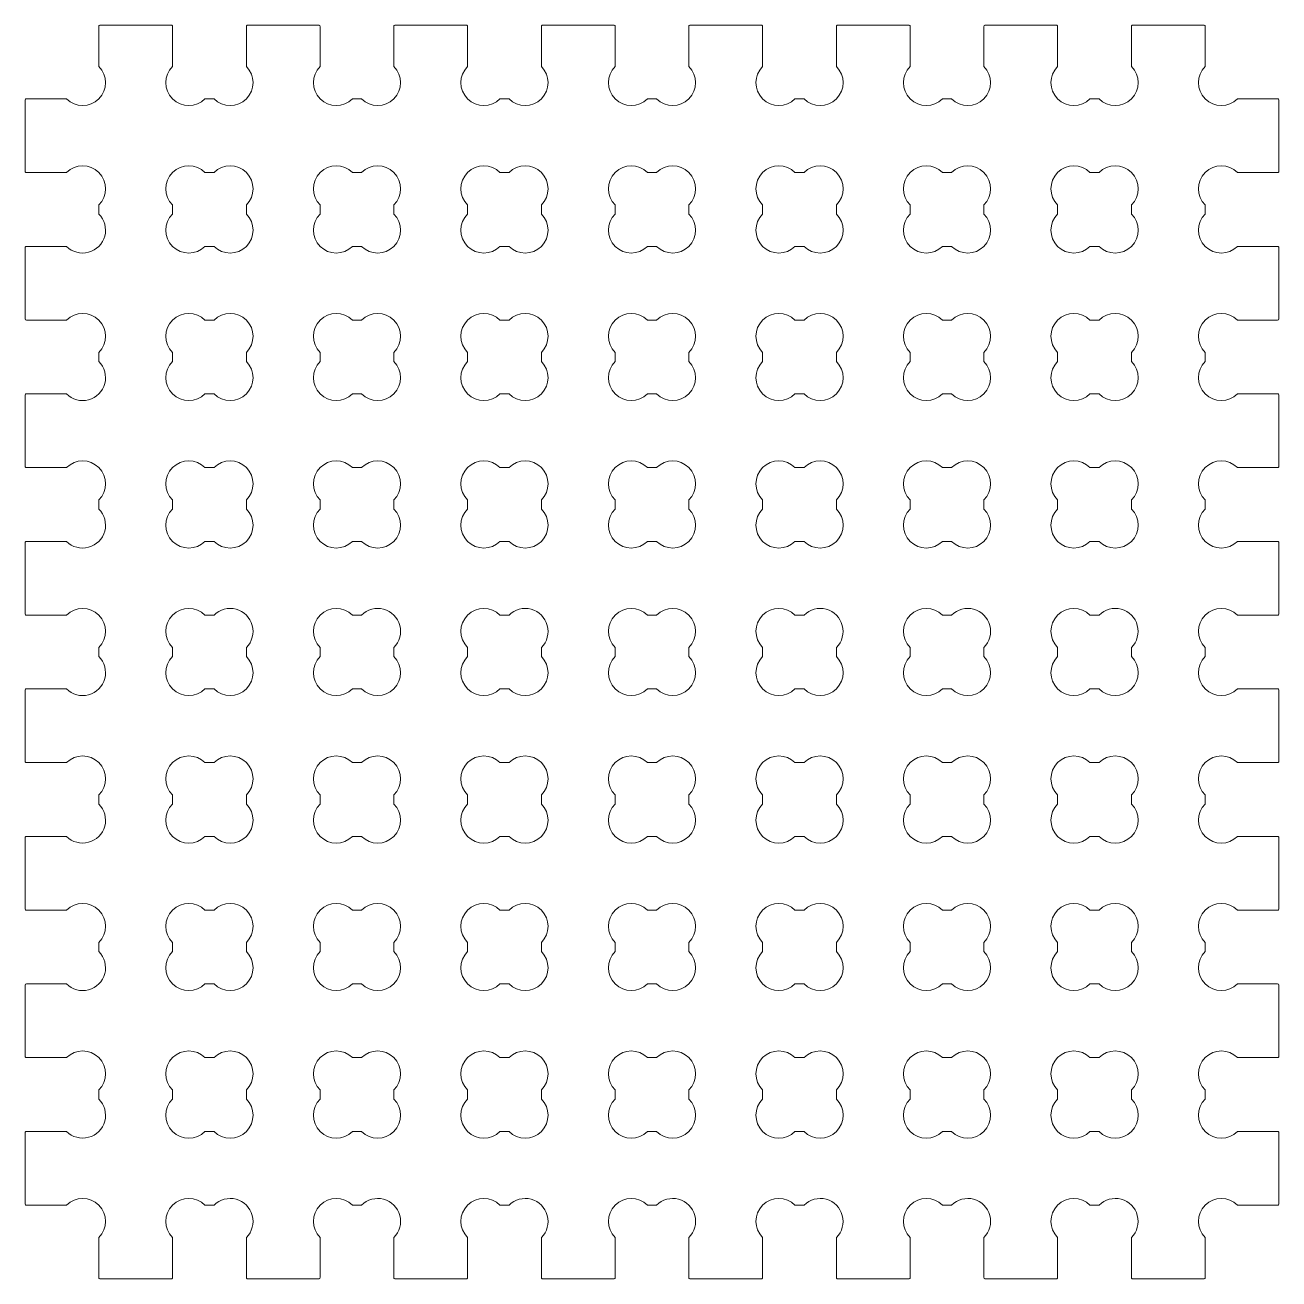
# Model space of a CAD drawing. Extents: x -42.5 to 42.5, y -42.5 to 42.5.
import ezdxf

# ---------------------------------------------------------------- set-up
doc = ezdxf.new("R2010")
doc.units = 0
doc.layers.get('0').update_dxf_attribs({"lineweight": 0})
doc.layers.add('holes', color=1, linetype='Continuous', lineweight=0)

msp = doc.modelspace()

# ---------------------------------------------------------------- linework, layer by layer
at = {"flags": 128}
msp.add_lwpolyline([(-32.6, 42.5, -0.414214), (-32.5, 42.4), (-32.5, 39.692, 1), (-30.308, 37.5), (-29.692, 37.5, 1), (-27.5, 39.692), (-27.5, 42.4, -0.414214), (-27.4, 42.5), (-22.6, 42.5, -0.414214), (-22.5, 42.4), (-22.5, 39.692, 1), (-20.308, 37.5), (-19.692, 37.5, 1), (-17.5, 39.692), (-17.5, 42.4, -0.414214), (-17.4, 42.5), (-12.6, 42.5, -0.414214), (-12.5, 42.4), (-12.5, 39.692, 1), (-10.308, 37.5), (-9.692, 37.5, 1), (-7.5, 39.692), (-7.5, 42.4, -0.414214), (-7.4, 42.5), (-2.6, 42.5, -0.414214), (-2.5, 42.4), (-2.5, 39.692, 1), (-0.308, 37.5), (0.308, 37.5, 1), (2.5, 39.692), (2.5, 42.4, -0.414214), (2.6, 42.5), (7.4, 42.5, -0.414214), (7.5, 42.4), (7.5, 39.692, 1), (9.692, 37.5), (10.308, 37.5, 1), (12.5, 39.692), (12.5, 42.4, -0.414214), (12.6, 42.5), (17.4, 42.5, -0.414214), (17.5, 42.4), (17.5, 39.692, 1), (19.692, 37.5), (20.308, 37.5, 1), (22.5, 39.692), (22.5, 42.4, -0.414214), (22.6, 42.5), (27.4, 42.5, -0.414214), (27.5, 42.4), (27.5, 39.692, 1), (29.692, 37.5), (30.308, 37.5, 1), (32.5, 39.692), (32.5, 42.4, -0.414214), (32.6, 42.5), (37.4, 42.5, -0.414214), (37.5, 42.4), (37.5, 39.692, 1), (39.692, 37.5), (42.4, 37.5, -0.414214), (42.5, 37.4), (42.5, 32.6, -0.414214), (42.4, 32.5), (39.692, 32.5, 1), (37.5, 30.308), (37.5, 29.692, 1), (39.692, 27.5), (42.4, 27.5, -0.414214), (42.5, 27.4), (42.5, 22.6, -0.414214), (42.4, 22.5), (39.692, 22.5, 1), (37.5, 20.308), (37.5, 19.692, 1), (39.692, 17.5), (42.4, 17.5, -0.414214), (42.5, 17.4), (42.5, 12.6, -0.414214), (42.4, 12.5), (39.692, 12.5, 1), (37.5, 10.308), (37.5, 9.692, 1), (39.692, 7.5), (42.4, 7.5, -0.414214), (42.5, 7.4), (42.5, 2.6, -0.414214), (42.4, 2.5), (39.692, 2.5, 1), (37.5, 0.308), (37.5, -0.308, 1), (39.692, -2.5), (42.4, -2.5, -0.414214), (42.5, -2.6), (42.5, -7.4, -0.414214), (42.4, -7.5), (39.692, -7.5, 1), (37.5, -9.692), (37.5, -10.308, 1), (39.692, -12.5), (42.4, -12.5, -0.414214), (42.5, -12.6), (42.5, -17.4, -0.414214), (42.4, -17.5), (39.692, -17.5, 1), (37.5, -19.692), (37.5, -20.308, 1), (39.692, -22.5), (42.4, -22.5, -0.414214), (42.5, -22.6), (42.5, -27.4, -0.414214), (42.4, -27.5), (39.692, -27.5, 1), (37.5, -29.692), (37.5, -30.308, 1), (39.692, -32.5), (42.4, -32.5, -0.414214), (42.5, -32.6), (42.5, -37.4, -0.414214), (42.4, -37.5), (39.692, -37.5, 1), (37.5, -39.692), (37.5, -42.4, -0.414214), (37.4, -42.5), (32.6, -42.5, -0.414214), (32.5, -42.4), (32.5, -39.692, 1), (30.308, -37.5), (29.692, -37.5, 1), (27.5, -39.692), (27.5, -42.4, -0.414214), (27.4, -42.5), (22.6, -42.5, -0.414214), (22.5, -42.4), (22.5, -39.692, 1), (20.308, -37.5), (19.692, -37.5, 1), (17.5, -39.692), (17.5, -42.4, -0.414214), (17.4, -42.5), (12.6, -42.5, -0.414214), (12.5, -42.4), (12.5, -39.692, 1), (10.308, -37.5), (9.692, -37.5, 1), (7.5, -39.692), (7.5, -42.4, -0.414214), (7.4, -42.5), (2.6, -42.5, -0.414214), (2.5, -42.4), (2.5, -39.692, 1), (0.308, -37.5), (-0.308, -37.5, 1), (-2.5, -39.692), (-2.5, -42.4, -0.414214), (-2.6, -42.5), (-7.4, -42.5, -0.414214), (-7.5, -42.4), (-7.5, -39.692, 1), (-9.692, -37.5), (-10.308, -37.5, 1), (-12.5, -39.692), (-12.5, -42.4, -0.414214), (-12.6, -42.5), (-17.4, -42.5, -0.414214), (-17.5, -42.4), (-17.5, -39.692, 1), (-19.692, -37.5), (-20.308, -37.5, 1), (-22.5, -39.692), (-22.5, -42.4, -0.414214), (-22.6, -42.5), (-27.4, -42.5, -0.414214), (-27.5, -42.4), (-27.5, -39.692, 1), (-29.692, -37.5), (-30.308, -37.5, 1), (-32.5, -39.692), (-32.5, -42.4, -0.414214), (-32.6, -42.5), (-37.4, -42.5, -0.414214), (-37.5, -42.4), (-37.5, -39.692, 1), (-39.692, -37.5), (-42.4, -37.5, -0.414214), (-42.5, -37.4), (-42.5, -32.6, -0.414214), (-42.4, -32.5), (-39.692, -32.5, 1), (-37.5, -30.308), (-37.5, -29.692, 1), (-39.692, -27.5), (-42.4, -27.5, -0.414214), (-42.5, -27.4), (-42.5, -22.6, -0.414214), (-42.4, -22.5), (-39.692, -22.5, 1), (-37.5, -20.308), (-37.5, -19.692, 1), (-39.692, -17.5), (-42.4, -17.5, -0.414214), (-42.5, -17.4), (-42.5, -12.6, -0.414214), (-42.4, -12.5), (-39.692, -12.5, 1), (-37.5, -10.308), (-37.5, -9.692, 1), (-39.692, -7.5), (-42.4, -7.5, -0.414214), (-42.5, -7.4), (-42.5, -2.6, -0.414214), (-42.4, -2.5), (-39.692, -2.5, 1), (-37.5, -0.308), (-37.5, 0.308, 1), (-39.692, 2.5), (-42.4, 2.5, -0.414214), (-42.5, 2.6), (-42.5, 7.4, -0.414214), (-42.4, 7.5), (-39.692, 7.5, 1), (-37.5, 9.692), (-37.5, 10.308, 1), (-39.692, 12.5), (-42.4, 12.5, -0.414214), (-42.5, 12.6), (-42.5, 17.4, -0.414214), (-42.4, 17.5), (-39.692, 17.5, 1), (-37.5, 19.692), (-37.5, 20.308, 1), (-39.692, 22.5), (-42.4, 22.5, -0.414214), (-42.5, 22.6), (-42.5, 27.4, -0.414214), (-42.4, 27.5), (-39.692, 27.5, 1), (-37.5, 29.692), (-37.5, 30.308, 1), (-39.692, 32.5), (-42.4, 32.5, -0.414214), (-42.5, 32.6), (-42.5, 37.4, -0.414214), (-42.4, 37.5), (-39.692, 37.5, 1), (-37.5, 39.692), (-37.5, 42.4, -0.414214), (-37.4, 42.5), (-32.6, 42.5)], format="xyb", dxfattribs=at)
at = {"layer": 'holes', "flags": 128}
for points in [[(-32.5, 29.692, 1), (-30.308, 27.5), (-29.692, 27.5, 1), (-27.5, 29.692), (-27.5, 30.308, 1), (-29.692, 32.5), (-30.308, 32.5, 1), (-32.5, 30.308), (-32.5, 29.692)], [(-22.5, 29.692, 1), (-20.308, 27.5), (-19.692, 27.5, 1), (-17.5, 29.692), (-17.5, 30.308, 1), (-19.692, 32.5), (-20.308, 32.5, 1), (-22.5, 30.308), (-22.5, 29.692)], [(-12.5, 29.692, 1), (-10.308, 27.5), (-9.692, 27.5, 1), (-7.5, 29.692), (-7.5, 30.308, 1), (-9.692, 32.5), (-10.308, 32.5, 1), (-12.5, 30.308), (-12.5, 29.692)], [(-2.5, 29.692, 1), (-0.308, 27.5), (0.308, 27.5, 1), (2.5, 29.692), (2.5, 30.308, 1), (0.308, 32.5), (-0.308, 32.5, 1), (-2.5, 30.308), (-2.5, 29.692)], [(7.5, 29.692, 1), (9.692, 27.5), (10.308, 27.5, 1), (12.5, 29.692), (12.5, 30.308, 1), (10.308, 32.5), (9.692, 32.5, 1), (7.5, 30.308), (7.5, 29.692)], [(17.5, 29.692, 1), (19.692, 27.5), (20.308, 27.5, 1), (22.5, 29.692), (22.5, 30.308, 1), (20.308, 32.5), (19.692, 32.5, 1), (17.5, 30.308), (17.5, 29.692)], [(27.5, 29.692, 1), (29.692, 27.5), (30.308, 27.5, 1), (32.5, 29.692), (32.5, 30.308, 1), (30.308, 32.5), (29.692, 32.5, 1), (27.5, 30.308), (27.5, 29.692)], [(-32.5, 19.692, 1), (-30.308, 17.5), (-29.692, 17.5, 1), (-27.5, 19.692), (-27.5, 20.308, 1), (-29.692, 22.5), (-30.308, 22.5, 1), (-32.5, 20.308), (-32.5, 19.692)], [(-22.5, 19.692, 1), (-20.308, 17.5), (-19.692, 17.5, 1), (-17.5, 19.692), (-17.5, 20.308, 1), (-19.692, 22.5), (-20.308, 22.5, 1), (-22.5, 20.308), (-22.5, 19.692)], [(-12.5, 19.692, 1), (-10.308, 17.5), (-9.692, 17.5, 1), (-7.5, 19.692), (-7.5, 20.308, 1), (-9.692, 22.5), (-10.308, 22.5, 1), (-12.5, 20.308), (-12.5, 19.692)], [(-2.5, 19.692, 1), (-0.308, 17.5), (0.308, 17.5, 1), (2.5, 19.692), (2.5, 20.308, 1), (0.308, 22.5), (-0.308, 22.5, 1), (-2.5, 20.308), (-2.5, 19.692)], [(7.5, 19.692, 1), (9.692, 17.5), (10.308, 17.5, 1), (12.5, 19.692), (12.5, 20.308, 1), (10.308, 22.5), (9.692, 22.5, 1), (7.5, 20.308), (7.5, 19.692)], [(17.5, 19.692, 1), (19.692, 17.5), (20.308, 17.5, 1), (22.5, 19.692), (22.5, 20.308, 1), (20.308, 22.5), (19.692, 22.5, 1), (17.5, 20.308), (17.5, 19.692)], [(27.5, 19.692, 1), (29.692, 17.5), (30.308, 17.5, 1), (32.5, 19.692), (32.5, 20.308, 1), (30.308, 22.5), (29.692, 22.5, 1), (27.5, 20.308), (27.5, 19.692)], [(-32.5, 9.692, 1), (-30.308, 7.5), (-29.692, 7.5, 1), (-27.5, 9.692), (-27.5, 10.308, 1), (-29.692, 12.5), (-30.308, 12.5, 1), (-32.5, 10.308), (-32.5, 9.692)], [(-22.5, 9.692, 1), (-20.308, 7.5), (-19.692, 7.5, 1), (-17.5, 9.692), (-17.5, 10.308, 1), (-19.692, 12.5), (-20.308, 12.5, 1), (-22.5, 10.308), (-22.5, 9.692)], [(-12.5, 9.692, 1), (-10.308, 7.5), (-9.692, 7.5, 1), (-7.5, 9.692), (-7.5, 10.308, 1), (-9.692, 12.5), (-10.308, 12.5, 1), (-12.5, 10.308), (-12.5, 9.692)], [(-2.5, 9.692, 1), (-0.308, 7.5), (0.308, 7.5, 1), (2.5, 9.692), (2.5, 10.308, 1), (0.308, 12.5), (-0.308, 12.5, 1), (-2.5, 10.308), (-2.5, 9.692)], [(7.5, 9.692, 1), (9.692, 7.5), (10.308, 7.5, 1), (12.5, 9.692), (12.5, 10.308, 1), (10.308, 12.5), (9.692, 12.5, 1), (7.5, 10.308), (7.5, 9.692)], [(17.5, 9.692, 1), (19.692, 7.5), (20.308, 7.5, 1), (22.5, 9.692), (22.5, 10.308, 1), (20.308, 12.5), (19.692, 12.5, 1), (17.5, 10.308), (17.5, 9.692)], [(27.5, 9.692, 1), (29.692, 7.5), (30.308, 7.5, 1), (32.5, 9.692), (32.5, 10.308, 1), (30.308, 12.5), (29.692, 12.5, 1), (27.5, 10.308), (27.5, 9.692)], [(-32.5, -0.308, 1), (-30.308, -2.5), (-29.692, -2.5, 1), (-27.5, -0.308), (-27.5, 0.308, 1), (-29.692, 2.5), (-30.308, 2.5, 1), (-32.5, 0.308), (-32.5, -0.308)], [(-22.5, -0.308, 1), (-20.308, -2.5), (-19.692, -2.5, 1), (-17.5, -0.308), (-17.5, 0.308, 1), (-19.692, 2.5), (-20.308, 2.5, 1), (-22.5, 0.308), (-22.5, -0.308)], [(-12.5, -0.308, 1), (-10.308, -2.5), (-9.692, -2.5, 1), (-7.5, -0.308), (-7.5, 0.308, 1), (-9.692, 2.5), (-10.308, 2.5, 1), (-12.5, 0.308), (-12.5, -0.308)], [(-2.5, -0.308, 1), (-0.308, -2.5), (0.308, -2.5, 1), (2.5, -0.308), (2.5, 0.308, 1), (0.308, 2.5), (-0.308, 2.5, 1), (-2.5, 0.308), (-2.5, -0.308)], [(7.5, -0.308, 1), (9.692, -2.5), (10.308, -2.5, 1), (12.5, -0.308), (12.5, 0.308, 1), (10.308, 2.5), (9.692, 2.5, 1), (7.5, 0.308), (7.5, -0.308)], [(17.5, -0.308, 1), (19.692, -2.5), (20.308, -2.5, 1), (22.5, -0.308), (22.5, 0.308, 1), (20.308, 2.5), (19.692, 2.5, 1), (17.5, 0.308), (17.5, -0.308)], [(27.5, -0.308, 1), (29.692, -2.5), (30.308, -2.5, 1), (32.5, -0.308), (32.5, 0.308, 1), (30.308, 2.5), (29.692, 2.5, 1), (27.5, 0.308), (27.5, -0.308)], [(-32.5, -10.308, 1), (-30.308, -12.5), (-29.692, -12.5, 1), (-27.5, -10.308), (-27.5, -9.692, 1), (-29.692, -7.5), (-30.308, -7.5, 1), (-32.5, -9.692), (-32.5, -10.308)], [(-22.5, -10.308, 1), (-20.308, -12.5), (-19.692, -12.5, 1), (-17.5, -10.308), (-17.5, -9.692, 1), (-19.692, -7.5), (-20.308, -7.5, 1), (-22.5, -9.692), (-22.5, -10.308)], [(-12.5, -10.308, 1), (-10.308, -12.5), (-9.692, -12.5, 1), (-7.5, -10.308), (-7.5, -9.692, 1), (-9.692, -7.5), (-10.308, -7.5, 1), (-12.5, -9.692), (-12.5, -10.308)], [(-2.5, -10.308, 1), (-0.308, -12.5), (0.308, -12.5, 1), (2.5, -10.308), (2.5, -9.692, 1), (0.308, -7.5), (-0.308, -7.5, 1), (-2.5, -9.692), (-2.5, -10.308)], [(7.5, -10.308, 1), (9.692, -12.5), (10.308, -12.5, 1), (12.5, -10.308), (12.5, -9.692, 1), (10.308, -7.5), (9.692, -7.5, 1), (7.5, -9.692), (7.5, -10.308)], [(17.5, -10.308, 1), (19.692, -12.5), (20.308, -12.5, 1), (22.5, -10.308), (22.5, -9.692, 1), (20.308, -7.5), (19.692, -7.5, 1), (17.5, -9.692), (17.5, -10.308)], [(27.5, -10.308, 1), (29.692, -12.5), (30.308, -12.5, 1), (32.5, -10.308), (32.5, -9.692, 1), (30.308, -7.5), (29.692, -7.5, 1), (27.5, -9.692), (27.5, -10.308)], [(-32.5, -20.308, 1), (-30.308, -22.5), (-29.692, -22.5, 1), (-27.5, -20.308), (-27.5, -19.692, 1), (-29.692, -17.5), (-30.308, -17.5, 1), (-32.5, -19.692), (-32.5, -20.308)], [(-22.5, -20.308, 1), (-20.308, -22.5), (-19.692, -22.5, 1), (-17.5, -20.308), (-17.5, -19.692, 1), (-19.692, -17.5), (-20.308, -17.5, 1), (-22.5, -19.692), (-22.5, -20.308)], [(-12.5, -20.308, 1), (-10.308, -22.5), (-9.692, -22.5, 1), (-7.5, -20.308), (-7.5, -19.692, 1), (-9.692, -17.5), (-10.308, -17.5, 1), (-12.5, -19.692), (-12.5, -20.308)], [(-2.5, -20.308, 1), (-0.308, -22.5), (0.308, -22.5, 1), (2.5, -20.308), (2.5, -19.692, 1), (0.308, -17.5), (-0.308, -17.5, 1), (-2.5, -19.692), (-2.5, -20.308)], [(7.5, -20.308, 1), (9.692, -22.5), (10.308, -22.5, 1), (12.5, -20.308), (12.5, -19.692, 1), (10.308, -17.5), (9.692, -17.5, 1), (7.5, -19.692), (7.5, -20.308)], [(17.5, -20.308, 1), (19.692, -22.5), (20.308, -22.5, 1), (22.5, -20.308), (22.5, -19.692, 1), (20.308, -17.5), (19.692, -17.5, 1), (17.5, -19.692), (17.5, -20.308)], [(27.5, -20.308, 1), (29.692, -22.5), (30.308, -22.5, 1), (32.5, -20.308), (32.5, -19.692, 1), (30.308, -17.5), (29.692, -17.5, 1), (27.5, -19.692), (27.5, -20.308)], [(-32.5, -30.308, 1), (-30.308, -32.5), (-29.692, -32.5, 1), (-27.5, -30.308), (-27.5, -29.692, 1), (-29.692, -27.5), (-30.308, -27.5, 1), (-32.5, -29.692), (-32.5, -30.308)], [(-22.5, -30.308, 1), (-20.308, -32.5), (-19.692, -32.5, 1), (-17.5, -30.308), (-17.5, -29.692, 1), (-19.692, -27.5), (-20.308, -27.5, 1), (-22.5, -29.692), (-22.5, -30.308)], [(-12.5, -30.308, 1), (-10.308, -32.5), (-9.692, -32.5, 1), (-7.5, -30.308), (-7.5, -29.692, 1), (-9.692, -27.5), (-10.308, -27.5, 1), (-12.5, -29.692), (-12.5, -30.308)], [(-2.5, -30.308, 1), (-0.308, -32.5), (0.308, -32.5, 1), (2.5, -30.308), (2.5, -29.692, 1), (0.308, -27.5), (-0.308, -27.5, 1), (-2.5, -29.692), (-2.5, -30.308)], [(7.5, -30.308, 1), (9.692, -32.5), (10.308, -32.5, 1), (12.5, -30.308), (12.5, -29.692, 1), (10.308, -27.5), (9.692, -27.5, 1), (7.5, -29.692), (7.5, -30.308)], [(17.5, -30.308, 1), (19.692, -32.5), (20.308, -32.5, 1), (22.5, -30.308), (22.5, -29.692, 1), (20.308, -27.5), (19.692, -27.5, 1), (17.5, -29.692), (17.5, -30.308)], [(27.5, -30.308, 1), (29.692, -32.5), (30.308, -32.5, 1), (32.5, -30.308), (32.5, -29.692, 1), (30.308, -27.5), (29.692, -27.5, 1), (27.5, -29.692), (27.5, -30.308)]]:
    msp.add_lwpolyline(points, format="xyb", dxfattribs=at)

doc.saveas('drawing.dxf')
